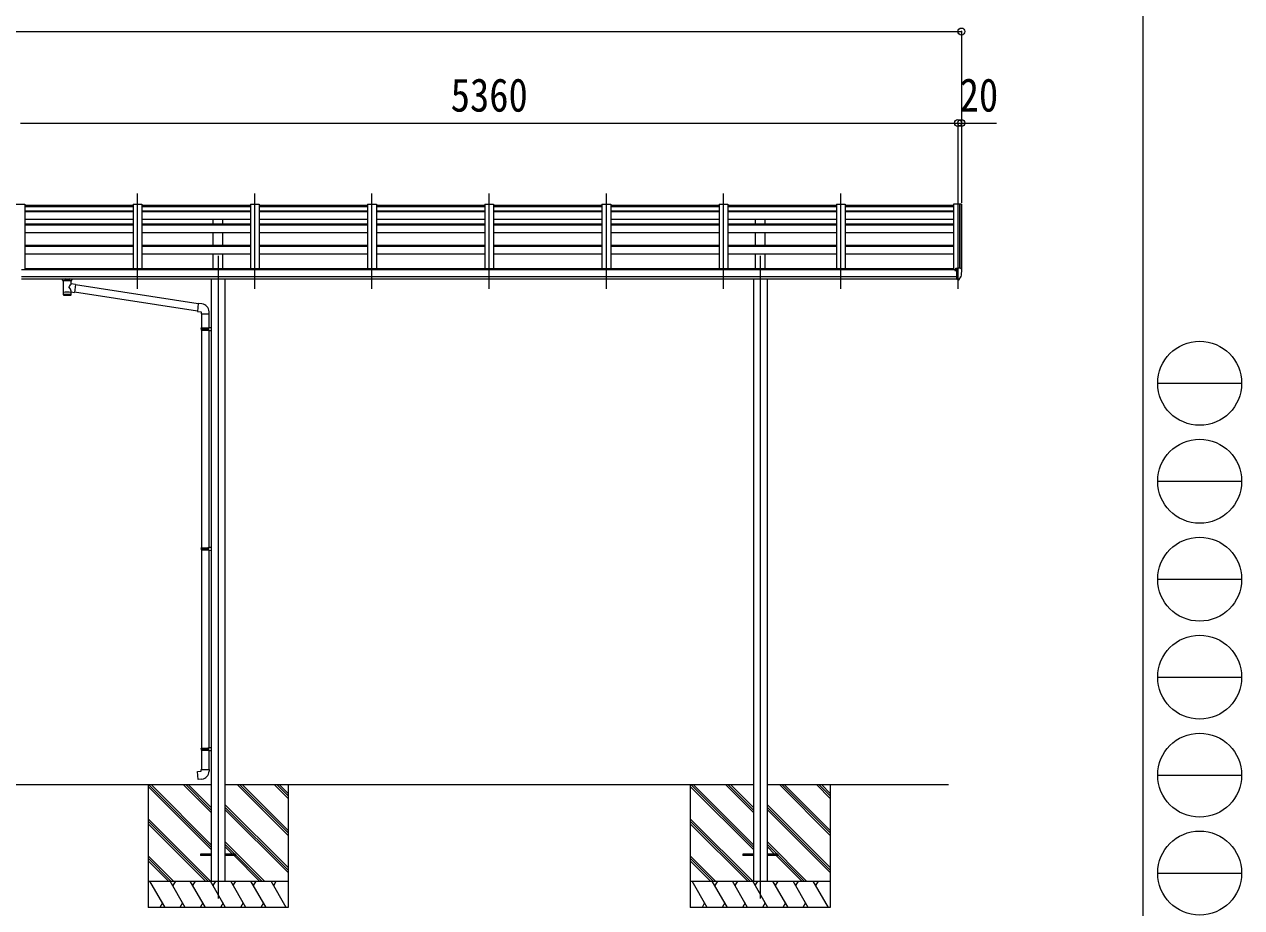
# Model space of a CAD drawing. Units: millimetres at full size, sheet at 1:40. Extents: x -11181 to 11305, y -7804 to 7716.
# Drawn here: x 4345 to 11305, y -4441 to 609 of the extents above; entities that cross this region are included whole.
import ezdxf
from ezdxf.enums import TextEntityAlignment as Align

# ---------------------------------------------------------------- set-up
doc = ezdxf.new("R2010")
doc.units = ezdxf.units.MM
doc.header["$LTSCALE"] = 40
doc.header["$PDMODE"] = 32
doc.header["$PDSIZE"] = 40
for name, color, linetype, lineweight in [('0-0_0', 7, 'Continuous', 9), ('0-1_本体', 4, 'Continuous', 9), ('0-2_部品', 7, 'Continuous', 9), ('0-8_PARTS2', 2, 'Continuous', 9), ('0-A_寸法', 6, 'Continuous', 9), ('F-0_240', 7, 'Continuous', 9)]:
    doc.layers.add(name, color=color, linetype=linetype, lineweight=lineweight)
doc.styles.add('ＭＳ ゴシック', font='')
doc.styles.get('ＭＳ ゴシック').set_extended_font_data('MS Gothic')

msp = doc.modelspace()

# ---------------------------------------------------------------- linework, layer by layer
at = {"layer": '0-0_0'}
for p, q in [((5413.21, -3739.42), (3232.21, -3739.42)), ((5052.71, -3739.42), (5052.71, -4439.42)), ((5413.21, -4109.44), (5052.71, -3748.94)), ((5413.21, -4095.29), (5057.34, -3739.42)), ((5413.21, -4081.15), (5071.48, -3739.42)), ((5413.21, -3897.3), (5255.33, -3739.42)), ((5413.21, -3883.16), (5269.47, -3739.42)), ((5413.21, -3869.02), (5283.61, -3739.42)), ((8513.21, -3739.42), (5492.21, -3739.42)), ((5852.71, -4028.44), (5563.7, -3739.42)), ((5852.71, -4014.29), (5577.84, -3739.42)), ((5852.71, -4000.15), (5591.98, -3739.42)), ((5852.71, -3816.31), (5775.83, -3739.42)), ((5852.71, -3802.16), (5789.97, -3739.42)), ((5852.71, -3788.02), (5804.11, -3739.42)), ((5852.71, -3739.42), (5852.71, -4439.42)), ((8152.71, -3739.42), (8152.71, -4439.42)), ((8513.21, -4109.44), (8152.71, -3748.94)), ((8513.21, -4095.29), (8157.34, -3739.42)), ((8513.21, -4081.15), (8171.48, -3739.42)), ((8513.21, -3897.3), (8355.33, -3739.42)), ((8513.21, -3883.16), (8369.47, -3739.42)), ((8513.21, -3869.02), (8383.61, -3739.42)), ((9628.71, -3739.42), (8592.21, -3739.42)), ((8952.71, -4028.44), (8663.7, -3739.42)), ((8952.71, -4014.29), (8677.84, -3739.42)), ((8952.71, -4000.15), (8691.98, -3739.42)), ((8952.71, -3816.31), (8875.83, -3739.42)), ((8952.71, -3802.16), (8889.97, -3739.42)), ((8952.71, -3788.02), (8904.11, -3739.42)), ((8952.71, -3739.42), (8952.71, -4439.42)), ((5852.71, -4212.28), (5492.21, -3851.79)), ((5852.71, -4226.43), (5492.21, -3865.93)), ((5852.71, -4240.57), (5492.21, -3880.07)), ((8952.71, -4212.28), (8592.21, -3851.79)), ((8952.71, -4226.43), (8592.21, -3865.93)), ((8952.71, -4240.57), (8592.21, -3880.07)), ((5409.35, -4289.42), (5052.71, -3932.79)), ((5395.21, -4289.42), (5052.71, -3946.93)), ((5381.07, -4289.42), (5052.71, -3961.07)), ((8509.35, -4289.42), (8152.71, -3932.79)), ((8495.21, -4289.42), (8152.71, -3946.93)), ((8481.07, -4289.42), (8152.71, -3961.07)), ((5717.72, -4289.42), (5492.21, -4063.92)), ((5549.07, -4134.91), (5492.21, -4078.06)), ((5534.92, -4134.91), (5492.21, -4092.2)), ((8817.72, -4289.42), (8592.21, -4063.92)), ((8649.07, -4134.91), (8592.21, -4078.06)), ((8634.92, -4134.91), (8592.21, -4092.2)), ((5197.22, -4289.42), (5052.71, -4144.92)), ((5183.08, -4289.42), (5052.71, -4159.06)), ((5168.94, -4289.42), (5052.71, -4173.2)), ((5689.44, -4289.42), (5543.92, -4143.91)), ((5703.58, -4289.42), (5552.71, -4138.56)), ((8297.22, -4289.42), (8152.71, -4144.92)), ((8283.08, -4289.42), (8152.71, -4159.06)), ((8268.94, -4289.42), (8152.71, -4173.2)), ((8789.44, -4289.42), (8643.92, -4143.91)), ((8803.58, -4289.42), (8652.71, -4138.56)), ((5052.71, -4289.42), (5852.71, -4289.42)), ((5149.6, -4439.42), (5063, -4289.42)), ((5265.07, -4439.42), (5178.47, -4289.42)), ((5208.47, -4289.42), (5193.47, -4315.41)), ((5380.54, -4439.42), (5293.94, -4289.42)), ((5308.94, -4315.41), (5323.94, -4289.42)), ((5496.01, -4439.42), (5409.41, -4289.42)), ((5424.41, -4315.41), (5439.41, -4289.42)), ((5611.48, -4439.42), (5524.88, -4289.42)), ((5539.88, -4315.41), (5554.88, -4289.42)), ((5726.95, -4439.42), (5640.35, -4289.42)), ((5655.35, -4315.41), (5670.35, -4289.42)), ((5842.42, -4439.42), (5755.82, -4289.42)), ((5770.82, -4315.41), (5785.82, -4289.42)), ((8152.71, -4289.42), (8952.71, -4289.42)), ((8249.6, -4439.42), (8163, -4289.42)), ((8365.07, -4439.42), (8278.47, -4289.42)), ((8308.47, -4289.42), (8293.47, -4315.41)), ((8480.54, -4439.42), (8393.94, -4289.42)), ((8408.94, -4315.41), (8423.94, -4289.42)), ((8596.01, -4439.42), (8509.41, -4289.42)), ((8524.41, -4315.41), (8539.41, -4289.42)), ((8711.48, -4439.42), (8624.88, -4289.42)), ((8639.88, -4315.41), (8654.88, -4289.42)), ((8826.95, -4439.42), (8740.35, -4289.42)), ((8755.35, -4315.41), (8770.35, -4289.42)), ((8942.42, -4439.42), (8855.82, -4289.42)), ((8870.82, -4315.41), (8885.82, -4289.42)), ((5852.71, -4439.42), (5052.71, -4439.42)), ((5134.6, -4413.45), (5119.6, -4439.42)), ((5250.07, -4413.45), (5235.07, -4439.42)), ((5365.54, -4413.45), (5350.54, -4439.42)), ((5481.01, -4413.44), (5466.01, -4439.42)), ((5596.48, -4413.44), (5581.48, -4439.42)), ((5711.95, -4413.45), (5696.95, -4439.42)), ((8952.71, -4439.42), (8152.71, -4439.42)), ((8234.6, -4413.45), (8219.6, -4439.42)), ((8350.07, -4413.45), (8335.07, -4439.42)), ((8465.54, -4413.45), (8450.54, -4439.42)), ((8581.01, -4413.44), (8566.01, -4439.42)), ((8696.48, -4413.44), (8681.48, -4439.42)), ((8811.95, -4413.45), (8796.95, -4439.42))]:
    msp.add_line(p, q, dxfattribs=at)
at = {"layer": '0-1_本体'}
for p, q in [((4297.71, -418.75), (4347.71, -418.75)), ((4347.71, -418.75), (4347.71, -793.47)), ((4347.71, -424.84), (4967.71, -424.84)), ((4347.71, -431.91), (4967.71, -431.91)), ((4347.71, -458.04), (4967.71, -458.04)), ((4347.71, -460.6), (4967.71, -460.6)), ((4967.71, -419.35), (4967.71, -786.94)), ((4967.71, -419.35), (5017.71, -419.35)), ((5017.71, -419.35), (5017.71, -786.94)), ((5017.71, -424.84), (5637.71, -424.84)), ((5017.71, -431.91), (5637.71, -431.91)), ((5017.71, -458.04), (5637.71, -458.04)), ((5017.71, -460.6), (5637.71, -460.6)), ((5637.71, -419.35), (5637.71, -786.94)), ((5637.71, -419.35), (5687.71, -419.35)), ((5687.71, -419.35), (5687.71, -786.94)), ((5687.71, -424.84), (6307.71, -424.84)), ((5687.71, -431.91), (6307.71, -431.91)), ((5687.71, -458.04), (6307.71, -458.04)), ((5687.71, -460.6), (6307.71, -460.6)), ((6307.71, -419.35), (6307.71, -786.94)), ((6307.71, -419.35), (6357.71, -419.35)), ((6357.71, -419.35), (6357.71, -786.94)), ((6357.71, -424.84), (6977.71, -424.84)), ((6357.71, -431.91), (6977.71, -431.91)), ((6357.71, -458.04), (6977.71, -458.04)), ((6357.71, -460.6), (6977.71, -460.6)), ((6977.71, -419.35), (6977.71, -786.94)), ((6977.71, -419.35), (7027.71, -419.35)), ((7027.71, -419.35), (7027.71, -786.94)), ((7027.71, -424.84), (7647.71, -424.84)), ((7027.71, -431.91), (7647.71, -431.91)), ((7027.71, -458.04), (7647.71, -458.04)), ((7027.71, -460.6), (7647.71, -460.6)), ((7647.71, -419.35), (7647.71, -786.94)), ((7647.71, -419.35), (7697.71, -419.35)), ((7697.71, -419.35), (7697.71, -786.94)), ((7697.71, -424.84), (8317.71, -424.84)), ((7697.71, -431.91), (8317.71, -431.91)), ((7697.71, -458.04), (8317.71, -458.04)), ((7697.71, -460.6), (8317.71, -460.6)), ((8317.71, -419.35), (8317.71, -786.94)), ((8317.71, -419.35), (8367.71, -419.35)), ((8367.71, -419.35), (8367.71, -786.94)), ((8367.71, -424.84), (8987.71, -424.84)), ((8367.71, -431.91), (8987.71, -431.91)), ((8367.71, -458.04), (8987.71, -458.04)), ((8367.71, -460.6), (8987.71, -460.6)), ((8987.71, -419.35), (8987.71, -786.94)), ((8987.71, -419.35), (9037.71, -419.35)), ((9037.71, -419.35), (9037.71, -786.94)), ((9037.71, -424.84), (9657.71, -424.84)), ((9037.71, -431.91), (9657.71, -431.91)), ((9037.71, -458.04), (9657.71, -458.04)), ((9037.71, -460.6), (9657.71, -460.6)), ((9657.71, -418.75), (9657.71, -793.47)), ((9693.63, -418.95), (9693.01, -420.57)), ((9693.71, -418.84), (9693.71, -783.66)), ((9701.76, -419.17), (9693.93, -418.76)), ((9702.7, -420.06), (9702.71, -790.21)), ((4347.71, -505.34), (4967.71, -505.34)), ((4347.71, -532.31), (4967.71, -532.31)), ((4347.71, -537.26), (4967.71, -537.26)), ((5017.71, -505.34), (5637.71, -505.34)), ((5017.71, -532.31), (5637.71, -532.31)), ((5017.71, -537.26), (5637.71, -537.26)), ((5425.21, -532.17), (5425.21, -505.18)), ((5480.21, -532.17), (5480.21, -505.18)), ((5687.71, -505.34), (6307.71, -505.34)), ((5687.71, -532.31), (6307.71, -532.31)), ((5687.71, -537.26), (6307.71, -537.26)), ((6357.71, -505.34), (6977.71, -505.34)), ((6357.71, -532.31), (6977.71, -532.31)), ((6357.71, -537.26), (6977.71, -537.26)), ((7027.71, -505.34), (7647.71, -505.34)), ((7027.71, -532.31), (7647.71, -532.31)), ((7027.71, -537.26), (7647.71, -537.26)), ((7697.71, -505.34), (8317.71, -505.34)), ((7697.71, -532.31), (8317.71, -532.31)), ((7697.71, -537.26), (8317.71, -537.26)), ((8367.71, -505.34), (8987.71, -505.34)), ((8367.71, -532.31), (8987.71, -532.31)), ((8367.71, -537.26), (8987.71, -537.26)), ((8525.21, -532.17), (8525.21, -505.18)), ((8580.21, -532.17), (8580.21, -505.18)), ((9037.71, -505.34), (9657.71, -505.34)), ((9037.71, -532.31), (9657.71, -532.31)), ((9037.71, -537.26), (9657.71, -537.26)), ((4347.71, -581.45), (4967.71, -581.45)), ((5017.71, -581.45), (5637.71, -581.45)), ((5425.21, -653.08), (5425.21, -581.3)), ((5480.21, -653.08), (5480.21, -581.3)), ((5687.71, -581.45), (6307.71, -581.45)), ((6357.71, -581.45), (6977.71, -581.45)), ((7027.71, -581.45), (7647.71, -581.45)), ((7697.71, -581.45), (8317.71, -581.45)), ((8367.71, -581.45), (8987.71, -581.45)), ((8525.21, -653.08), (8525.21, -581.3)), ((8580.21, -653.08), (8580.21, -581.3)), ((9037.71, -581.45), (9657.71, -581.45)), ((4347.71, -653.25), (4967.71, -653.25)), ((4347.71, -660.05), (4967.71, -660.05)), ((5017.71, -653.25), (5637.71, -653.25)), ((5017.71, -660.05), (5637.71, -660.05)), ((5687.71, -653.25), (6307.71, -653.25)), ((5687.71, -660.05), (6307.71, -660.05)), ((6357.71, -653.25), (6977.71, -653.25)), ((6357.71, -660.05), (6977.71, -660.05)), ((7027.71, -653.25), (7647.71, -653.25)), ((7027.71, -660.05), (7647.71, -660.05)), ((7697.71, -653.25), (8317.71, -653.25)), ((7697.71, -660.05), (8317.71, -660.05)), ((8367.71, -653.25), (8987.71, -653.25)), ((8367.71, -660.05), (8987.71, -660.05)), ((9037.71, -653.25), (9657.71, -653.25)), ((9037.71, -660.05), (9657.71, -660.05)), ((4347.71, -703.6), (4967.71, -703.6)), ((5017.71, -703.6), (5637.71, -703.6)), ((5425.21, -786.97), (5425.21, -703.43)), ((5480.21, -786.97), (5480.21, -703.43)), ((5687.71, -703.6), (6307.71, -703.6)), ((6357.71, -703.6), (6977.71, -703.6)), ((7027.71, -703.6), (7647.71, -703.6)), ((7697.71, -703.6), (8317.71, -703.6)), ((8367.71, -703.6), (8987.71, -703.6)), ((8525.21, -786.97), (8525.21, -703.43)), ((8580.21, -786.97), (8580.21, -703.43)), ((9037.71, -703.6), (9657.71, -703.6)), ((4329.21, -793.47), (9676.21, -793.47)), ((9676.21, -834.87), (4329.21, -834.87)), ((4352.71, -786.94), (9652.71, -786.94)), ((4352.71, -793.47), (4352.71, -786.94)), ((9652.71, -793.47), (9652.71, -786.94)), ((4329.21, -846.72), (9676.21, -846.64)), ((5413.21, -847.04), (5413.21, -4289.44)), ((5492.21, -847.04), (5492.21, -4289.44)), ((8513.21, -847.04), (8513.21, -4289.44)), ((8592.21, -847.04), (8592.21, -4289.44))]:
    msp.add_line(p, q, dxfattribs=at)
msp.add_lwpolyline([(9693.01, -783.66), (9693.01, -418.75), (9657.71, -418.75)], dxfattribs=at)
msp.add_circle((9668.74, -798.38), 3, dxfattribs=at)
for centre, radius, start, end in [((9693.91, -419.06), 0.301, 87.13321, 158.93673), ((9701.71, -420.17), 1, 6.67014, 87)]:
    msp.add_arc(centre, radius, start, end, dxfattribs=at)
at = {"layer": '0-2_部品'}
for p, q in [((9666.21, -789.51), (9666.21, -793.47)), ((9681.21, -788.35), (9667.21, -788.41)), ((9670.71, -788.39), (9670.71, -786.5)), ((9671.21, -798.58), (9670.91, -798.58)), ((9671.74, -798.58), (9671.21, -798.58)), ((9671.54, -786.08), (9681.21, -785.36)), ((9676.21, -793.4), (9682.71, -793)), ((9681.21, -784.58), (9682.71, -784.58)), ((9681.21, -784.58), (9681.21, -790.75)), ((9682.71, -852.16), (9682.71, -783.66)), ((9690.34, -850.35), (9700.08, -834.97)), ((9697.8, -784.23), (9701.87, -790.04)), ((9704.71, -793.04), (9704.71, -793.66)), ((4563.21, -852.97), (4563.21, -846.86)), ((4567.31, -857.47), (4567.29, -937.76)), ((4613.11, -875.05), (4613.11, -857.46)), ((4638.33, -878.95), (4613.11, -875.04)), ((4617.21, -852.97), (4617.21, -846.86)), ((4638.33, -878.95), (4631.31, -924.21)), ((5339.13, -989.74), (4638.02, -880.97)), ((9676.21, -848.97), (9681.71, -848.97)), ((9682.21, -849.97), (9681.71, -848.97)), ((9682.71, -849.97), (9682.21, -849.97)), ((9684.21, -852.07), (9682.71, -852.16)), ((9684.21, -852.07), (9687.92, -851.85)), ((4613.13, -937.76), (4613.11, -921.14)), ((4613.11, -921.39), (4631.31, -924.21)), ((5335.46, -1031.67), (4631.58, -922.47)), ((5360.13, -989.67), (5339.3, -987.85)), ((5401.21, -1045.41), (5401.21, -1034.5)), ((5355.21, -1045.41), (5401.21, -1045.41)), ((5357.21, -1045.41), (5357.21, -1127.32)), ((5399.21, -1045.41), (5399.21, -1124.76)), ((5355.21, -1129.32), (5356.21, -1127.32)), ((5355.21, -1129.32), (5399.21, -1129.32)), ((5355.21, -1129.32), (5355.21, -1137.32)), ((5355.21, -1137.32), (5399.21, -1137.32)), ((5355.21, -1137.32), (5356.21, -1139.32)), ((5356.21, -1127.32), (5399.21, -1127.32)), ((5356.21, -1139.32), (5399.21, -1139.32)), ((5357.21, -1139.32), (5357.21, -2383.51)), ((5394.73, -1129.32), (5394.3, -1127.32)), ((5397.21, -1124.82), (5413.21, -1124.35)), ((5397.21, -1126.82), (5397.21, -1124.82)), ((5397.21, -1126.82), (5399.21, -1126.82)), ((5397.21, -1141.82), (5397.21, -1139.82)), ((5397.21, -1141.82), (5413.21, -1142.29)), ((5399.21, -1141.88), (5399.21, -2380.95)), ((5413.21, -1124.35), (5413.21, -1142.29)), ((5355.21, -2385.51), (5356.21, -2383.51)), ((5355.21, -2385.51), (5399.21, -2385.51)), ((5355.21, -2385.51), (5355.21, -2393.51)), ((5355.21, -2393.51), (5399.21, -2393.51)), ((5355.21, -2393.51), (5356.21, -2395.51)), ((5356.21, -2383.51), (5399.21, -2383.51)), ((5356.21, -2395.51), (5399.21, -2395.51)), ((5357.21, -2395.51), (5357.21, -3528.67)), ((5394.73, -2385.51), (5394.3, -2383.51)), ((5397.21, -2381.01), (5413.21, -2380.54)), ((5397.21, -2383.01), (5397.21, -2381.01)), ((5397.21, -2383.01), (5399.21, -2383.01)), ((5397.21, -2398.01), (5397.21, -2396.01)), ((5397.21, -2398.01), (5413.21, -2398.48)), ((5399.21, -2398.06), (5399.21, -3526.11)), ((5413.21, -2380.54), (5413.21, -2398.48)), ((5355.21, -3530.67), (5356.21, -3528.67)), ((5355.21, -3530.67), (5399.21, -3530.67)), ((5355.21, -3530.67), (5355.21, -3538.67)), ((5355.21, -3538.67), (5399.21, -3538.67)), ((5355.21, -3538.67), (5356.21, -3540.67)), ((5356.21, -3528.67), (5399.21, -3528.67)), ((5356.21, -3540.67), (5399.21, -3540.67)), ((5357.21, -3540.67), (5357.21, -3650.67)), ((5394.73, -3530.67), (5394.3, -3528.67)), ((5397.21, -3526.17), (5413.21, -3525.7)), ((5397.21, -3528.17), (5397.21, -3526.17)), ((5397.21, -3528.17), (5399.21, -3528.17)), ((5397.21, -3543.17), (5397.21, -3541.17)), ((5397.21, -3543.17), (5413.21, -3543.64)), ((5399.21, -3543.22), (5399.21, -3650.67)), ((5413.21, -3525.7), (5413.21, -3543.64)), ((5355.21, -3650.67), (5401.21, -3650.67)), ((5355.21, -3660.67), (5355.21, -3650.67)), ((5401.21, -3650.67), (5401.21, -3661.58))]:
    msp.add_line(p, q, dxfattribs=at)
at = {"layer": '0-2_部品', "color": 4}
for p, q in [((5413.21, -4134.91), (5352.71, -4134.91)), ((5352.71, -4134.91), (5352.71, -4143.91)), ((5413.21, -4143.91), (5352.71, -4143.91)), ((5552.71, -4134.91), (5492.21, -4134.91)), ((5552.71, -4143.91), (5492.21, -4143.91)), ((5552.71, -4134.91), (5552.71, -4143.91)), ((8513.21, -4134.91), (8452.71, -4134.91)), ((8452.71, -4134.91), (8452.71, -4143.91)), ((8513.21, -4143.91), (8452.71, -4143.91)), ((8652.71, -4134.91), (8592.21, -4134.91)), ((8652.71, -4143.91), (8592.21, -4143.91)), ((8652.71, -4134.91), (8652.71, -4143.91))]:
    msp.add_line(p, q, dxfattribs=at)
at = {"layer": '0-2_部品'}
for points in [[(9666.21, -796.96), (9666.21, -798.58), (9665.74, -798.58)], [(9670.91, -797.39), (9670.91, -798.58), (9666.21, -798.58)], [(9671.54, -786.08), (9671.37, -786.1), (9671.21, -786.13), (9671.07, -786.17), (9670.95, -786.22), (9670.85, -786.28), (9670.77, -786.35), (9670.73, -786.42), (9670.71, -786.5)], [(9676.21, -848.97), (9676.21, -790.75), (9681.21, -790.75)], [(9682.71, -783.66), (9694.71, -783.66), (9697.04, -783.81)], [(4563.25, -853.03), (4563.22, -852.67), (4563.47, -851.72), (4563.99, -850.83), (4564.79, -849.99), (4565.91, -849.2), (4567.31, -848.47)], [(4563.25, -852.92), (4563.22, -853.27), (4563.47, -854.23), (4563.99, -855.11), (4564.79, -855.95), (4565.91, -856.75), (4567.31, -857.47)], [(4613.11, -848.48), (4613.34, -848.58), (4614.7, -849.31), (4615.81, -850.16), (4616.57, -851.03), (4617.03, -851.92), (4617.2, -852.81)], [(4613.11, -857.46), (4613.34, -857.37), (4614.7, -856.63), (4615.81, -855.78), (4616.57, -854.92), (4617.03, -854.02), (4617.2, -853.13)], [(9682.71, -838.27), (9679.55, -837.87), (9676.21, -837.44)], [(5339.3, -987.85), (5335.29, -1033.67), (5355.21, -1035.41), (5355.21, -1045.41)], [(5394.73, -1129.32), (5394.73, -1137.32), (5394.3, -1139.32)], [(5397.21, -1139.82), (5399.21, -1139.82), (5399.21, -1126.82)], [(5394.73, -2385.51), (5394.73, -2393.51), (5394.3, -2395.51)], [(5397.21, -2396.01), (5399.21, -2396.01), (5399.21, -2383.01)], [(5394.73, -3530.67), (5394.73, -3538.67), (5394.3, -3540.67)], [(5397.21, -3541.17), (5399.21, -3541.17), (5399.21, -3528.17)], [(5360.13, -3706.41), (5339.3, -3708.23), (5335.29, -3662.41), (5355.21, -3660.67)]]:
    msp.add_lwpolyline(points, dxfattribs=at)
for centre, radius, start, end in [((9668.71, -798.58), 2.5, 28.35764, 180), ((9668.71, -798.58), 2.5, 0, 28.35764), ((9696.98, -784.81), 1, 35, 86.5), ((9697.48, -833.47), 3, 330, 348.16652), ((9512.22, -793.66), 192.49, 347.8767, 359.9992), ((9701.71, -793.04), 3, 0, 87), ((4580.28, -898.19), 51.38, 92.46126, 104.61963), ((4600.16, -898.19), 51.38, 75.38037, 87.53874), ((9687.74, -848.85), 3, 273.5, 330), ((5356.21, -1034.5), 45, 0, 85), ((5356.21, -3661.58), 45, 275, 0)]:
    msp.add_arc(centre, radius, start, end, dxfattribs=at)
for centre, major_axis, ratio, start_param, end_param in [((9667.21, -789.51), (0.02, 1.1), 0.906239, 0.0206394, 1.5914357), ((4590.21, -858.67), (-22.91, -0.42), 0.072511, 4.711586, 6.2823824), ((4590.23, -857.03), (-22.91, -0.42), 0.072511, 4.711586, 6.2823824), ((4590.18, -857.04), (22.92, -0.42), 0.07247, 0.0008089, 1.5716053), ((4590.18, -858.67), (22.92, -0.42), 0.07247, 0.0008089, 1.5716053), ((4590.21, -894.6), (-22.81, 26.62), 0.234429, 3.1563334, 4.5976381), ((4592.76, -897.24), (20.32, 22.25), 0.045535, 4.9756507, 6.2441899), ((4601.21, -852.97), (16, 0), 0.361356, 0, 0.0194874), ((4601.21, -852.97), (16, 0), 0.361356, 6.2636979, 6.2831853), ((4590.21, -937.76), (22.92, 0), 0.101955, 6.2829723, 9.4248207), ((4590.21, -937.76), (22.92, 0), 0.101955, 3.1415499, 6.2833984), ((4590.21, -925.32), (22.91, 0), 0.122865, 6.2831853, 9.424778)]:
    msp.add_ellipse(centre, major_axis=major_axis, ratio=ratio, start_param=start_param, end_param=end_param, dxfattribs=at)
at = {"layer": '0-8_PARTS2'}
for p, q in [((4992.71, -902.97), (4992.71, -359.13)), ((5662.71, -902.97), (5662.71, -359.13)), ((6332.71, -902.97), (6332.71, -359.13)), ((7002.71, -902.97), (7002.71, -359.13)), ((7672.71, -902.97), (7672.71, -359.13)), ((8342.71, -902.97), (8342.71, -359.13)), ((9012.71, -902.97), (9012.71, -359.13)), ((9682.71, -383.69), (9682.71, -902.97)), ((5452.71, -714.19), (5452.71, -4389.42)), ((8552.71, -714.19), (8552.71, -4389.42))]:
    msp.add_line(p, q, dxfattribs=at)
at = {"layer": '0-A_寸法'}
for p, q in [((-1057.28, 567.58), (9702.7, 567.58)), ((9702.7, 567.58), (9702.7, 44.47)), ((4322.71, 44.47), (9682.71, 44.47)), ((9682.71, 44.47), (9682.71, -411.1)), ((9682.71, 44.47), (9702.7, 44.47)), ((9702.7, 44.47), (9702.7, -411.1)), ((9702.7, 44.47), (9902.7, 44.47))]:
    msp.add_line(p, q, dxfattribs=at)
for p in [(9702.7, 567.58), (9682.71, 44.47), (9702.7, 44.47)]:
    msp.add_point(p, dxfattribs=at)
at = {"layer": 'F-0_240', "color": 5}
msp.add_line((10739.39, 7716.46), (10739.39, -7803.54), dxfattribs=at)
at = {"layer": 'F-0_240', "color": 4}
for p, q in [((10824.88, -1443.54), (11304.88, -1443.54)), ((10824.88, -2003.54), (11304.88, -2003.54)), ((10824.88, -2563.54), (11304.88, -2563.54)), ((10824.88, -3123.54), (11304.88, -3123.54)), ((10824.88, -3683.54), (11304.88, -3683.54)), ((10824.88, -4243.54), (11304.88, -4243.54))]:
    msp.add_line(p, q, dxfattribs=at)
for centre in [(11064.88, -1443.54), (11064.88, -2003.54), (11064.88, -2563.54), (11064.88, -3123.54), (11064.88, -3683.54), (11064.88, -4243.54)]:
    msp.add_circle(centre, 240, dxfattribs=at)

# ---------------------------------------------------------------- texts
at = {"layer": '0-A_寸法', "color": 7, "style": 'ＭＳ ゴシック', "width": 0.85}
for s, p in [('5360', (6782.71, 52.47)), ('20', (9692.7, 52.47))]:
    msp.add_text(s, height=190.6, dxfattribs=at).set_placement(p, align=Align.BOTTOM_LEFT)

doc.saveas('drawing.dxf')
